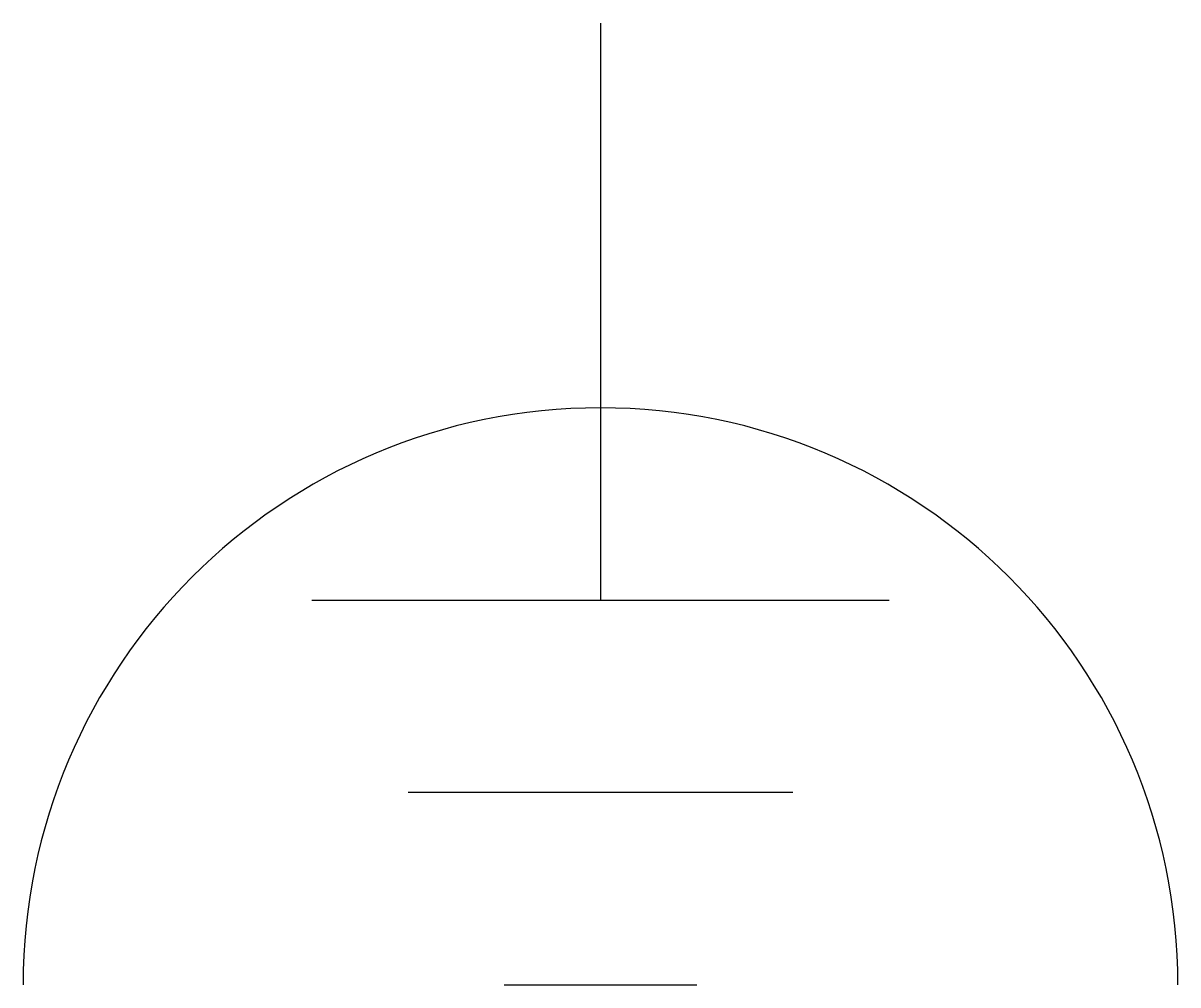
# Model space of a CAD drawing. Extents: x 29.5 to 35.5, y 73 to 78.
import ezdxf

# ---------------------------------------------------------------- set-up
doc = ezdxf.new("R2010")
doc.units = 0
doc.header["$LTSCALE"] = 6
doc.layers.add('1', color=7, linetype='CONTINUOUS')

msp = doc.modelspace()

# ---------------------------------------------------------------- linework, layer by layer
at = {"layer": '1', "color": 0}
for p, q in [((32.5, 78), (32.5, 75)), ((31, 75), (34, 75)), ((33.5, 74), (31.5, 74)), ((32, 73), (33, 73))]:
    msp.add_line(p, q, dxfattribs=at)
msp.add_arc((32.5, 73), 3, 0, 180, dxfattribs=at)

doc.saveas('drawing.dxf')
